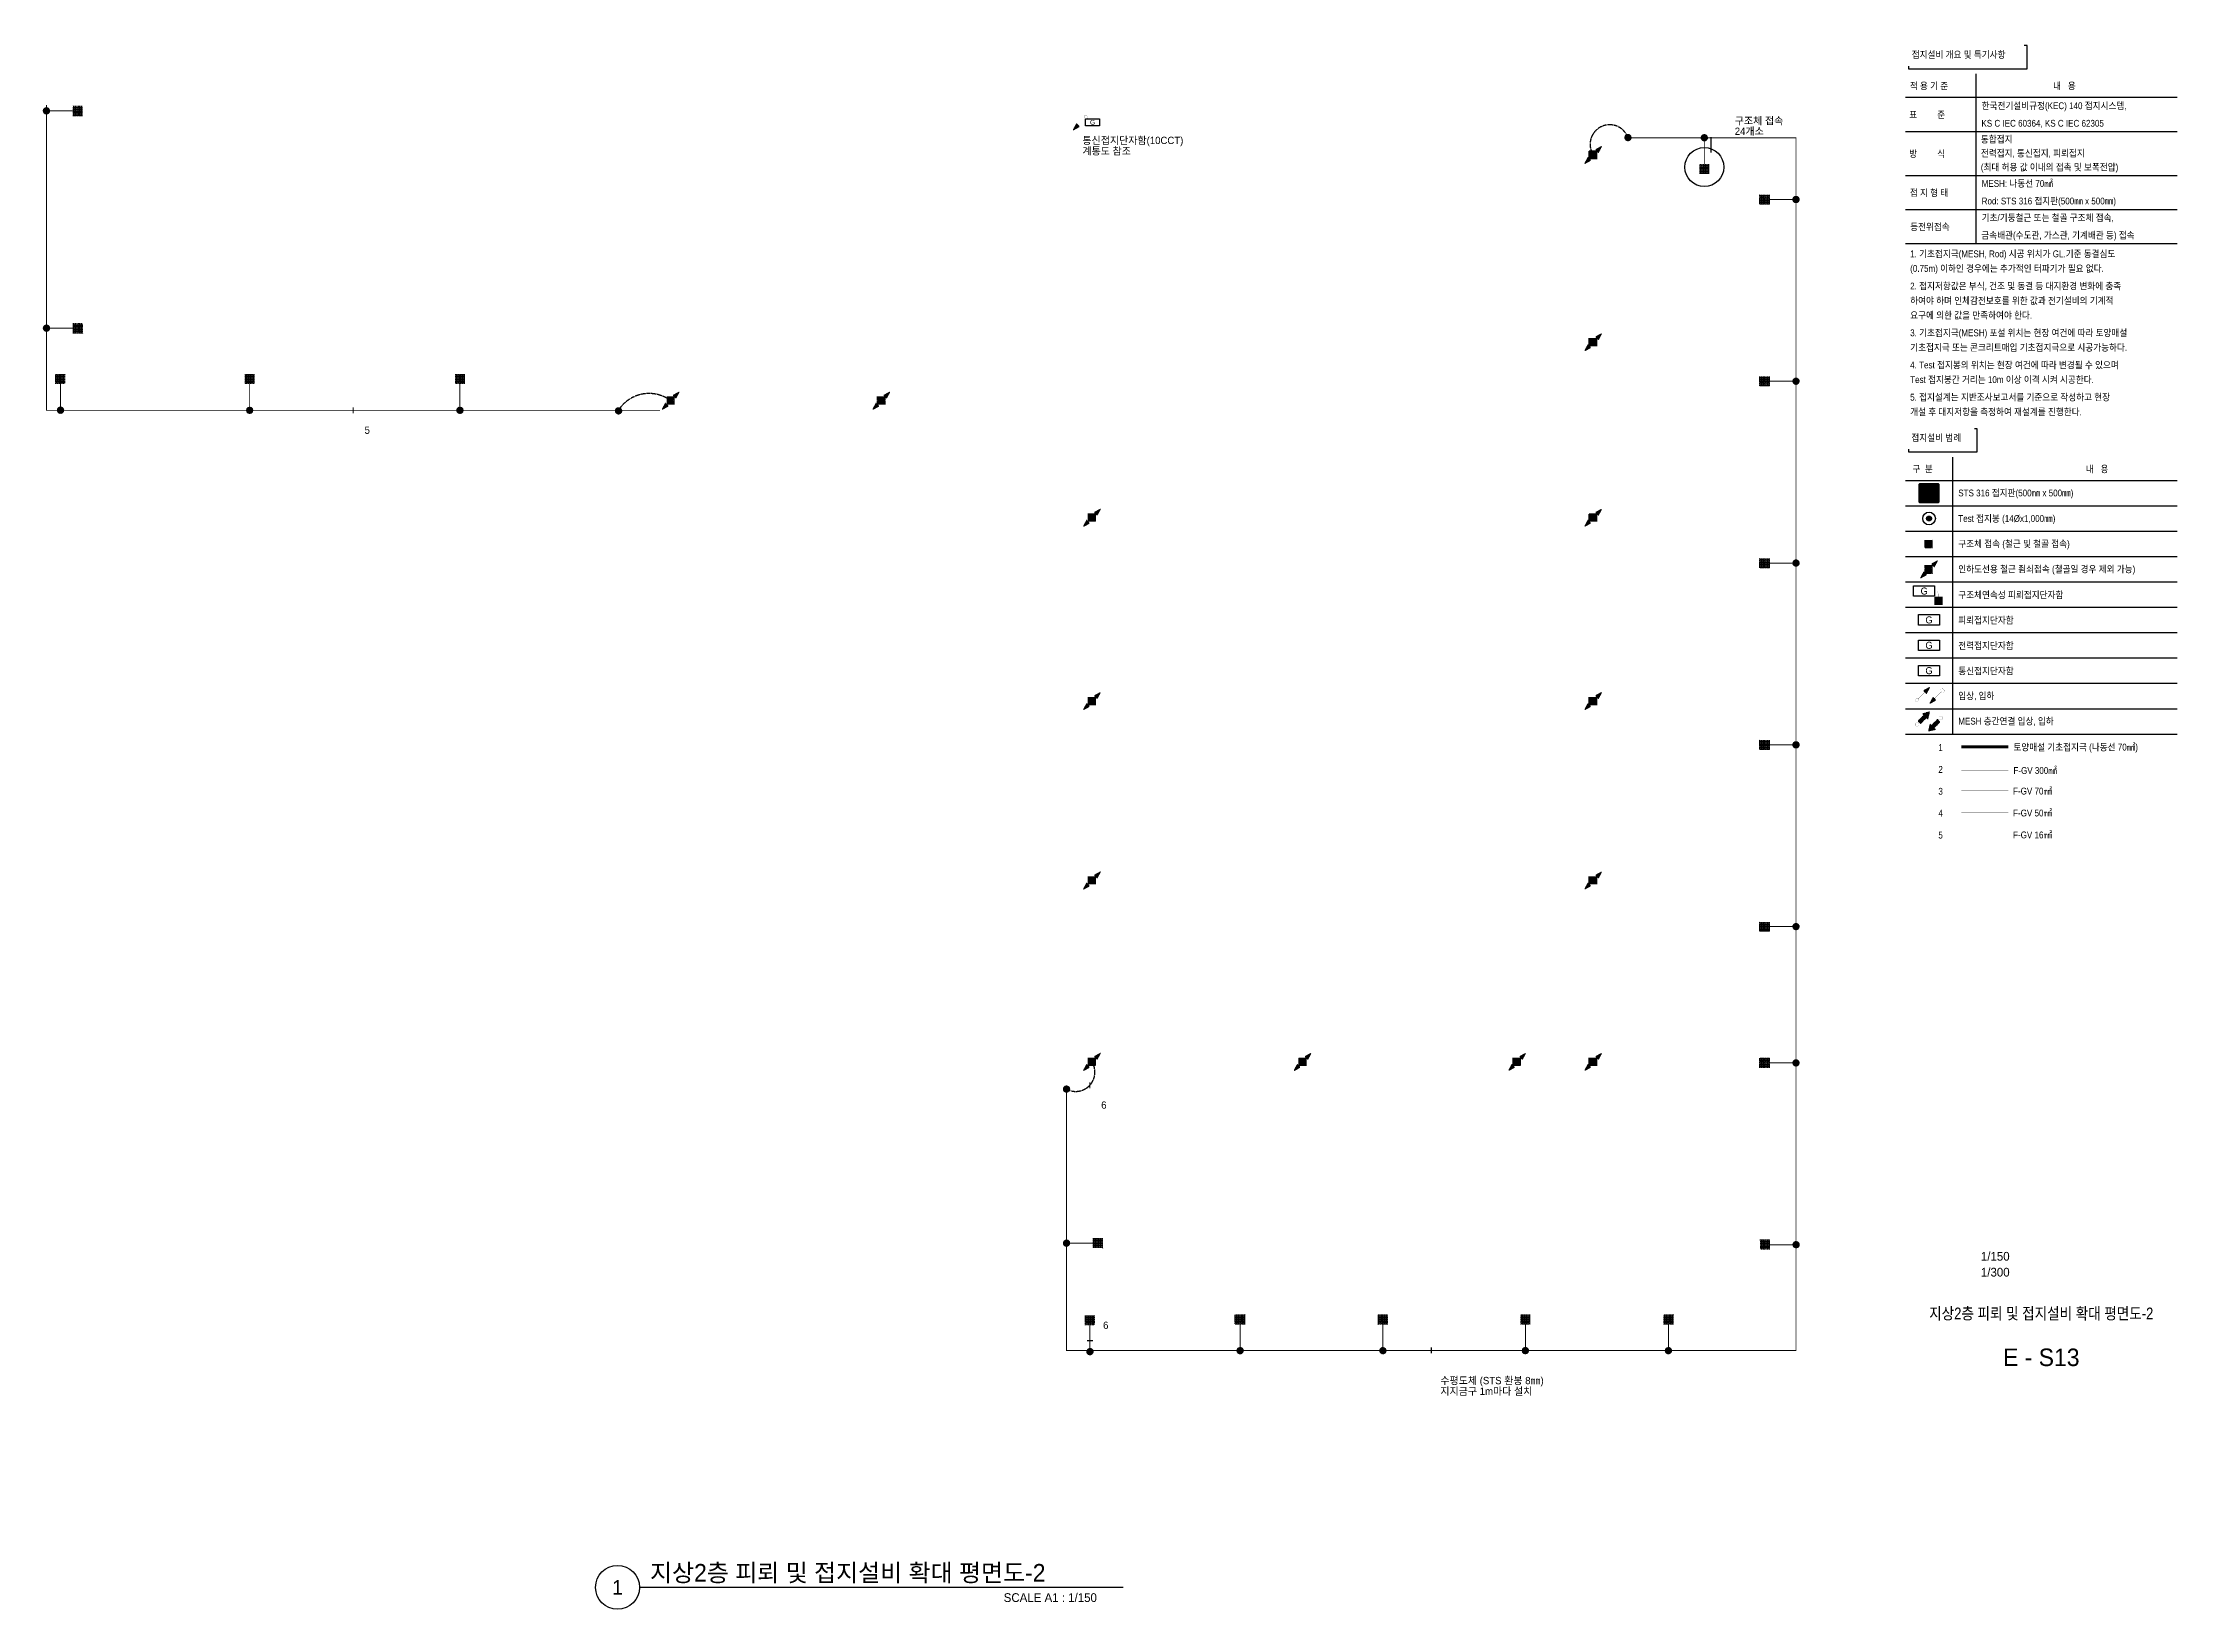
# Model space of a CAD drawing. Header units: millimetres. Extents: x 84495 to 502050, y -708375 to 1238700.
# Drawn here: x 392605 to 502050, y -173775 to -93450 of the extents above; entities that cross this region are included whole.
import ezdxf
from ezdxf.enums import TextEntityAlignment as Align

# ---------------------------------------------------------------- set-up
doc = ezdxf.new("R2010")
doc.units = ezdxf.units.MM
doc.header["$LTSCALE"] = 150
doc.set_wipeout_variables(frame=1)
for name, pattern in [('AM_ISO09W050', [22.5, 12, -1.5, 3, -1.5, 3, -1.5]), ('C2', [18.5, 13.5, -2, 1, -2]), ('HID', [2.3, 1.5, -0.8]), ('HIDDEN', [0.375, 0.25, -0.125])]:
    doc.linetypes.add(name, pattern=pattern)
doc.layers.get('0').update_dxf_attribs({"lineweight": 0})
for name, color, linetype in [('------99 Grounding and Lightning', 3, 'Continuous'), ('------99 Grounding and Lightning_Roof', 2, 'Continuous'), ('------99 Grounding_Grounding Terminal Board_E', 3, 'Continuous'), ('------99 Grounding_Grounding Terminal Board_T', 2, 'Continuous'), ('------99 Grounding_Mesh', 6, 'Continuous'), ('-----09 E-WIRE-GV', 2, 'Continuous'), ('-----20 General Symbol', 3, 'Continuous'), ('-----29 Cable Schedule', 1, 'Continuous'), ('-----29 Indicator', 1, 'Continuous'), ('-----30 Text', 2, 'Continuous'), ('-----41 Drawing Title', 2, 'Continuous'), ('-----42 Drawing Number', 2, 'Continuous'), ('-----43 Drawing Scale', 3, 'Continuous')]:
    doc.layers.add(name, color=color, linetype=linetype)
doc.styles.add('ELEC', font='')
doc.styles.get('ELEC').set_extended_font_data('Dotum')
pattern_1 = [(180, (845852.563, 610254.6404), (-1e-14, -6.25), [])]

# ---------------------------------------------------------------- blocks, each defined once
blk = doc.blocks.new('STS 316 접지판')
blk.add_wipeout([(-254, -276), (-270, -270), (-276, -254), (-276, 254), (-270, 270), (-254, 276), (254, 276), (270, 270), (276, 254), (276, -254), (270, -270), (254, -276)])
h = blk.add_hatch(color=256)
h.dxf.hatch_style = 1
h.set_gradient(color1=(132, 132, 132), color2=(214, 214, 214), tint=1, name='SPHERICAL')
edge = h.paths.add_edge_path()
edge.add_line((-254, 276), (254, 276))
edge.add_arc((254, 254), 22.1, 0, 90, ccw=False)
edge.add_line((276, 254), (276, -254))
edge.add_arc((254, -254), 22.1, 270, 360, ccw=False)
edge.add_line((254, -276), (-254, -276))
edge.add_arc((-254, -254), 22.1, 180, 270, ccw=False)
edge.add_line((-276, -254), (-276, 254))
edge.add_arc((-254, 254), 22.1, 90, 180, ccw=False)
h.paths.add_polyline_path([(-169, 221), (169, 221, -0.668179), (173, 212), (-165, 212, -1.496606)], flags=16)
h.paths.add_polyline_path([(221, 169), (221, -169, -0.668179), (212, -173), (212, 165, -1.496606)], flags=16)
h.paths.add_polyline_path([(-173, -212), (165, -212, -1.496606), (169, -221), (-169, -221, -0.668179)], flags=16)
h.paths.add_polyline_path([(-221, 169, 0.022626), (-52, 0, 1.473564), (-43, 4, 0.045564)], flags=16)
h = blk.add_hatch(color=256)
h.set_gradient(color1=(255, 255, 255), tint=1, name='SPHERICAL')
edge = h.paths.add_edge_path()
edge.add_arc((-232, 232), 22.1, 0, 360)
edge = h.paths.add_edge_path()
edge.add_arc((-78, 249), 16.6, 0, 360)
edge = h.paths.add_edge_path()
edge.add_arc((78, 249), 16.6, 0, 360)
edge = h.paths.add_edge_path()
edge.add_arc((232, 232), 22.1, 0, 360)
edge = h.paths.add_edge_path()
edge.add_arc((249, -77), 16.6, 0, 360)
edge = h.paths.add_edge_path()
edge.add_arc((249, 77), 16.6, 0, 360)
edge = h.paths.add_edge_path()
edge.add_arc((-78, -249), 16.6, 0, 360)
edge = h.paths.add_edge_path()
edge.add_arc((78, -249), 16.6, 0, 360)
edge = h.paths.add_edge_path()
edge.add_arc((232, -232), 22.1, 0, 360)
edge = h.paths.add_edge_path()
edge.add_arc((-232, -232), 22.1, 0, 360)
edge = h.paths.add_edge_path()
edge.add_arc((-249, -77), 16.6, 0, 360)
edge = h.paths.add_edge_path()
edge.add_arc((-249, 77), 16.6, 0, 360)
edge = h.paths.add_edge_path()
edge.add_arc((0, 0), 22.1, 0, 360)
h = blk.add_hatch(color=256)
h.set_gradient(color1=(255, 255, 255), tint=1, name='SPHERICAL')
edge = h.paths.add_edge_path()
edge.add_arc((-249, -77), 16.6, 0, 360)
edge = h.paths.add_edge_path()
edge.add_arc((-249, 77), 16.6, 0, 360)
edge = h.paths.add_edge_path()
edge.add_arc((-232, 232), 22.1, 0, 360)
edge = h.paths.add_edge_path()
edge.add_arc((-78, 249), 16.6, 0, 360)
edge = h.paths.add_edge_path()
edge.add_arc((78, 249), 16.6, 0, 360)
edge = h.paths.add_edge_path()
edge.add_arc((0, 0), 22.1, 0, 360)
edge = h.paths.add_edge_path()
edge.add_arc((232, 232), 22.1, 0, 360)
h = blk.add_hatch(color=256)
h.set_gradient(color1=(132, 132, 132), one_color=1, tint=1, name='SPHERICAL')
edge = h.paths.add_edge_path()
edge.add_arc((0, 0), 22.1, 0, 360)
for points in [[(-254, 276), (254, 276, -0.414214), (276, 254), (276, -254, -0.414214), (254, -276), (-254, -276, -0.414214), (-276, -254), (-276, 254, -0.414214), (-254, 276, 0.033225)], [(-221, -169), (-221, 169, -0.668179), (-212, 173), (-43, 4, -0.414214), (-43, -4), (-212, -173, -0.668179), (-221, -169, -0.016281)], [(-169, 221), (169, 221, -0.668179), (173, 212), (4, 43, -0.414214), (-4, 43), (-173, 212, -0.668179), (-169, 221, -0.016281)], [(221, -169), (221, 169, 0.668179), (212, 173), (43, 4, 0.414214), (43, -4), (212, -173, 0.668179), (221, -169, 0.016281)], [(-169, -221), (169, -221, 0.668179), (173, -212), (4, -43, 0.414214), (-4, -43), (-173, -212, 0.668179), (-169, -221, 0.016281)]]:
    blk.add_lwpolyline(points, format="xyb")
for centre, radius in [((-249, 77), 16.6), ((-232, 232), 22.1), ((-78, 249), 16.6), ((0, 0), 22.1), ((78, 249), 16.6), ((232, 232), 22.1), ((249, 77), 16.6), ((-249, -77), 16.6), ((-232, -232), 22.1), ((-78, -249), 16.6), ((78, -249), 16.6), ((232, -232), 22.1), ((249, -77), 16.6)]:
    blk.add_circle(centre, radius)
blk = doc.blocks.new('구조체접속')
h = blk.add_hatch()
h.set_pattern_fill('ANGLE', color=1, scale=200)
h.set_pattern_definition([(0, (0, 0), (0, 55), [40, -15]), (90, (0, 0), (-55, 3e-15), [40, -15])])
h.paths.add_polyline_path([(168, 168), (-168, 168), (-168, -168), (168, -168)])
at = {"color": 1}
for p, q in [((166, 168), (168, 166)), ((-168, -166), (-166, -168))]:
    blk.add_line(p, q, dxfattribs=at)
at = {"color": 1, "const_width": 2}
blk.add_lwpolyline([(168, 168), (-168, 168), (-168, -168), (168, -168)], close=True, dxfattribs=at)
blk = doc.blocks.new("'인하도선용 수직철근 또는 철골")
h = blk.add_hatch()
h.set_pattern_fill('ANSI31', color=256, scale=50, angle=135)
h.set_pattern_definition(pattern_1)
h.paths.add_polyline_path([(291, 293), (180, 89), (88, 181)])
h = blk.add_hatch()
h.set_pattern_fill('ANSI31', color=256, scale=50, angle=135)
h.set_pattern_definition(pattern_1)
h.paths.add_polyline_path([(-291, -293), (-180, -89), (-88, -181)])
at = {"const_width": 3.93}
for points in [[(293, 293), (181, 88), (88, 181), (293, 293)], [(-293, -293), (-181, -88), (-88, -181), (-293, -293)]]:
    blk.add_lwpolyline(points, dxfattribs=at)
at = {"xscale": 0.8, "yscale": 0.8, "zscale": 0.8}
blk.add_blockref('구조체접속', (0, 0), dxfattribs=at)
blk = doc.blocks.new('입상입하1')
h = blk.add_hatch()
h.set_pattern_fill('ANSI31', color=256, scale=50, angle=135)
h.set_pattern_definition([(180, (845993.8846, 610394.13), (-1e-14, -6.25), [])])
h.paths.add_polyline_path([(432, 432), (321, 228), (229, 321)])
at = {"const_width": 3.93}
blk.add_lwpolyline([(0, 61, -1), (0, -61, -1), (0, 61)], format="xyb", dxfattribs=at)
for points in [[(43, 43), (275, 275)], [(434, 433), (322, 227), (229, 321), (434, 433)]]:
    blk.add_lwpolyline(points, dxfattribs=at)
blk = doc.blocks.new('입상입하2')
h = blk.add_hatch()
h.set_pattern_fill('ANSI31', color=256, scale=100, angle=135)
h.set_pattern_definition([(180, (0, 0), (-2e-14, -12.5), [])])
h.paths.add_polyline_path([(326, 242), (377, 192), (433, 433), (192, 377), (242, 326), (39, 124), (124, 39)])
at = {"const_width": 3.93}
blk.add_lwpolyline([(0, 61, -1), (0, -61, -1), (0, 61)], format="xyb", dxfattribs=at)
blk.add_lwpolyline([(377, 192), (326, 242), (124, 39), (39, 124), (242, 326), (192, 377), (433, 433)], close=True, dxfattribs=at)
blk = doc.blocks.new('A$Cbdca0f5f')
at = {"color": 0}
blk.add_lwpolyline([(-360, -360), (-360, 0), (360, 0), (360, -360)], close=True, dxfattribs=at)
at = {"color": 0, "style": 'ELEC'}
blk.add_text('G', height=240, dxfattribs=at).set_placement((0, -180), align=Align.MIDDLE)
blk = doc.blocks.new('구조체연속성 TEST 단자함')
at = {"const_width": 2}
blk.add_lwpolyline([(491, -200), (491, -100, 0.414214), (391, 0), (360, 0)], format="xyb", dxfattribs=at)
at = {"layer": '------99 Grounding_Grounding Terminal Board_E'}
blk.add_blockref('A$Cbdca0f5f', (0, 180), dxfattribs=at)
at = {"xscale": 0.8, "yscale": 0.8, "zscale": 0.8}
blk.add_blockref('구조체접속', (491, -334), dxfattribs=at)
blk = doc.blocks.new('접지봉')
at = {"linetype": 'HID', "ltscale": 200}
h = blk.add_hatch(color=256, dxfattribs=at)
h.dxf.hatch_style = 1
edge = h.paths.add_edge_path()
edge.add_arc((0, 0), 102, 0, 360)
blk.add_circle((0, 0), 271)
blk.add_circle((0, 0), 102, dxfattribs=at)
blk = doc.blocks.new('A13')
blk.add_lwpolyline([(-300, 0), (-300, 300), (300, 300), (300, 0)], close=True)
at = {"style": 'ELEC'}
blk.add_text('G', height=200, dxfattribs=at).set_placement((0, 150), align=Align.MIDDLE)
blk = doc.blocks.new('A$C8673a4d5')
blk.add_wipeout([(-32961, -47990), (-32961, -50363), (-32661, -50363), (-32661, -50663), (-25624, -50663), (-25624, -48290), (-25924, -48290), (-25924, -47990)]).dxf.layer = '-----29 Cable Schedule'
blk.add_wipeout([(-32961, -51192), (-5100, -51192), (-5100, -91305), (-32961, -91305)]).dxf.layer = '-----29 Cable Schedule'
at = {"layer": '-----29 Cable Schedule'}
blk.add_lwpolyline([(-32661, -50363), (-32661, -50663), (-25624, -50663), (-25624, -48290), (-25924, -48290)], dxfattribs=at)
blk.add_wipeout([(-32961, -47990), (-25924, -47990), (-25924, -50363), (-32961, -50363)]).dxf.layer = '-----29 Cable Schedule'
at = {"layer": '-----30 Text', "style": 'ELEC', "width": 0.9}
blk.add_text('접지설비 범례', height=700, dxfattribs=at).set_placement((-32369, -49206), align=Align.MIDDLE_LEFT)
blk.add_wipeout([(-32961, -51193), (-5100, -51193), (-5100, -91306), (-32961, -91306)]).dxf.layer = '-----29 Cable Schedule'
at = {"layer": '-----09 E-WIRE-GV', "color": 6, "linetype": 'AM_ISO09W050', "ltscale": 0.5, "const_width": 300}
blk.add_lwpolyline([(-27238, -80908), (-22438, -80908)], dxfattribs=at)
at = {"layer": '-----09 E-WIRE-GV', "color": 1, "linetype": 'C2', "ltscale": 0.5, "const_width": 30}
blk.add_lwpolyline([(-27238, -83304), (-22438, -83304)], dxfattribs=at)
at = {"layer": '-----09 E-WIRE-GV', "color": 3, "linetype": 'C2', "ltscale": 0.5, "const_width": 30}
blk.add_lwpolyline([(-27238, -85417), (-22438, -85417)], dxfattribs=at)
at = {"layer": '-----09 E-WIRE-GV', "color": 4, "linetype": 'C2', "ltscale": 0.5, "const_width": 30}
blk.add_lwpolyline([(-27238, -87664), (-22438, -87664)], dxfattribs=at)
at = {"layer": '-----09 E-WIRE-GV', "color": 2, "linetype": 'C2', "ltscale": 0.5, "const_width": 30}
blk.add_lwpolyline([(-27238, -89912), (-22438, -89912)], dxfattribs=at)
at = {"layer": '-----29 Cable Schedule'}
blk.add_line((-28161, -51193), (-28161, -79593), dxfattribs=at)
for points in [[(-32961, -53593), (-5100, -53593)], [(-32961, -56193), (-5100, -56193)], [(-32961, -58793), (-5100, -58793)], [(-32961, -61393), (-5100, -61393)], [(-32961, -63993), (-5100, -63993)], [(-32961, -66593), (-5100, -66593)], [(-32961, -69193), (-5100, -69193)], [(-32961, -71793), (-5100, -71793)], [(-32961, -74393), (-5100, -74393)], [(-32961, -76993), (-5100, -76993)], [(-32961, -79593), (-5100, -79593)]]:
    blk.add_lwpolyline(points, dxfattribs=at)
at = {"layer": '------99 Grounding and Lightning'}
for name, p, xscale, yscale, zscale in [('구조체접속', (-30561, -60093), 2.4, 2.4, 2.4), ("'인하도선용 수직철근 또는 철골", (-30561, -62693), 3, 3, 3), ('구조체연속성 TEST 단자함', (-31062, -64931), 3, 3, 3)]:
    blk.add_blockref(name, p, dxfattribs=dict(at, xscale=xscale, yscale=yscale, zscale=zscale))
at = {"layer": '------99 Grounding_Grounding Terminal Board_E', "xscale": 3, "yscale": 3, "zscale": 3}
for p in [(-30561, -67353), (-30561, -69953)]:
    blk.add_blockref('A$Cbdca0f5f', p, dxfattribs=at)
at = {"layer": '------99 Grounding_Grounding Terminal Board_T', "xscale": 3.6, "yscale": 3.6, "zscale": 3.6}
blk.add_blockref('A13', (-30561, -73633), dxfattribs=at)
at = {"layer": '-----20 General Symbol', "xscale": 3, "yscale": 3, "zscale": 3}
for name, p in [('입상입하1', (-31786, -76095)), ('입상입하2', (-31798, -78616))]:
    blk.add_blockref(name, p, dxfattribs=at)
at = {"layer": '-----20 General Symbol', "xscale": 3, "yscale": 3, "zscale": 3, "rotation": 179.9999999997969}
for name, p in [('입상입하1', (-29184, -75140)), ('입상입하2', (-29324, -77969))]:
    blk.add_blockref(name, p, dxfattribs=at)
at = {"layer": '-----30 Text', "style": 'ELEC', "width": 0.9}
for s, p in [('내   용', (-14473, -52422)), ('STS 316 접지판(500㎜ x 500㎜)', (-27561, -54875)), ('Test 접지봉 (14Øx1,000㎜)', (-27561, -57493)), ('구조체 접속 (철근 및 철골 접속)', (-27561, -60083)), ('인하도선용 철근 죔쇠접속 (철골일 경우 제외 가능)', (-27561, -62683)), ('구조체연속성 피뢰접지단자함', (-27561, -65331)), ('피뢰접지단자함', (-27561, -67931)), ('전력접지단자함', (-27561, -70531)), ('통신접지단자함', (-27561, -73131)), ('입상, 입하', (-27561, -75675)), ('MESH 층간연결 입상, 입하', (-27561, -78275)), ('토양매설 기초접지극 (나동선 70㎟)', (-21904, -80938)), ('F-GV 300㎟ ', (-21904, -83333)), ('F-GV 70㎟', (-21940, -85447)), ('F-GV 50㎟', (-21940, -87694)), ('F-GV 16㎟', (-21940, -89941))]:
    blk.add_text(s, height=700, dxfattribs=at).set_placement(p, align=Align.MIDDLE_LEFT)
for points, layer in [([(-32961, -11903), (-5100, -11903), (-5100, -47690), (-32961, -47690)], '-----29 Cable Schedule'), ([(-30090, -83689), (-30090, -82716), (-29247, -82229), (-28404, -82716), (-28404, -83689), (-29247, -84176)], '-----29 Indicator'), ([(-30090, -90431), (-30090, -89457), (-29247, -88970), (-28404, -89457), (-28404, -90431), (-29247, -90917)], '-----29 Indicator')]:
    blk.add_wipeout(points).dxf.layer = layer
at = {"layer": '------99 Grounding_Mesh', "xscale": 3.6, "yscale": 3.6, "zscale": 3.6}
blk.add_blockref('STS 316 접지판', (-30561, -54893), dxfattribs=at)
for points, layer in [([(-32961, -11903), (-5100, -11903), (-5100, -47690), (-32961, -47690)], '-----29 Cable Schedule'), ([(-30090, -81442), (-30090, -80468), (-29247, -79982), (-28404, -80468), (-28404, -81442), (-29247, -81929)], '-----29 Indicator'), ([(-30090, -88183), (-30090, -87210), (-29247, -86723), (-28404, -87210), (-28404, -88183), (-29247, -88670)], '-----29 Indicator')]:
    blk.add_wipeout(points).dxf.layer = layer
at = {"layer": '-----29 Cable Schedule'}
for points in [[(-32961, -14303), (-5100, -14303)], [(-32961, -17803), (-5100, -17803)], [(-32961, -22303), (-5100, -22303)], [(-32961, -25803), (-5100, -25803)], [(-32961, -29303), (-5100, -29303)]]:
    blk.add_lwpolyline(points, dxfattribs=at)
at = {"layer": '------99 Grounding and Lightning', "xscale": 2.4, "yscale": 2.4, "zscale": 2.4}
blk.add_blockref('접지봉', (-30561, -57493), dxfattribs=at)
at = {"layer": '-----30 Text', "style": 'ELEC', "width": 0.9}
for s, p in [('적 용 기 준', (-32525, -13133)), ('내   용', (-17834, -13133)), ('한국전기설비규정(KEC) 140 접지시스템,', (-25161, -15165)), ('표         준', (-32594, -16073)), ('KS C IEC 60364, KS C IEC 62305', (-25182, -16965)), ('방         식', (-32594, -20083)), ('통합접지', (-25245, -18609)), ('전력접지, 통신접지, 피뢰접지 ', (-25245, -20036)), ('(최대 허용 값 이내의 접촉 및 보폭전압)', (-25245, -21462)), ('접 지 형 태', (-32525, -24091)), ('MESH: 나동선 70㎟', (-25161, -23136)), ('기초/기둥철근 또는 철골 구조체 접속,', (-25161, -26644)), ('Rod: STS 316 접지판(500㎜ x 500㎜)', (-25161, -24936)), ('등전위접속', (-32491, -27583)), ('금속배관(수도관, 가스관, 기계배관 등) 접속', (-25197, -28444)), ('1. 기초접지극(MESH, Rod) 시공 위치가 GL.기준 동결심도', (-32491, -30353)), ('(0.75m) 이하인 경우에는 추가적인 터파기가 필요 없다.', (-32491, -31853)), ('하여야 하며 인체감전보호를 위한 값과 전기설비의 기계적 ', (-32491, -35153)), ('2. 접지저항값은 부식, 건조 및 동결 등 대지환경 변화에 충족', (-32491, -33653)), ('요구에 의한 값을 만족하여야 한다.', (-32491, -36653)), ('3. 기초접지극(MESH) 포설 위치는 현장 여건에 따라 토양매설', (-32491, -38453)), ('4. Test 접지봉의 위치는 현장 여건에 따라 변경될 수 있으며', (-32491, -41753)), ('기초접지극 또는 콘크리트매입 기초접지극으로 시공가능하다.', (-32491, -39953)), ('Test 접지봉간 거리는 10m 이상 이격 시켜 시공한다.', (-32491, -43253)), ('5. 접지설계는 지반조사보고서를 기준으로 작성하고 현장 ', (-32491, -45053)), ('개설 후 대지저항을 측정하여 재설계를 진행한다.', (-32491, -46553)), ('구  분', (-32253, -52408)), ('1', (-29603, -80979)), ('5', (-29603, -89960))]:
    blk.add_text(s, height=700, dxfattribs=at).set_placement(p, align=Align.MIDDLE_LEFT)
for points, layer in [([(-32961, -8700), (-32961, -11074), (-32661, -11074), (-32661, -11374), (-20506, -11374), (-20506, -9000), (-20806, -9000), (-20806, -8700)], '-----29 Cable Schedule'), ([(-30090, -85936), (-30090, -84963), (-29247, -84476), (-28404, -84963), (-28404, -85936), (-29247, -86423)], '-----29 Indicator')]:
    blk.add_wipeout(points).dxf.layer = layer
at = {"layer": '-----29 Cable Schedule'}
blk.add_lwpolyline([(-32661, -11074), (-32661, -11374), (-20506, -11374), (-20506, -9000), (-20806, -9000)], dxfattribs=at)
at = {"layer": '-----30 Text', "style": 'ELEC', "width": 0.9}
for s, p in [('2', (-29603, -83226)), ('3', (-29603, -85465)), ('4', (-29603, -87713))]:
    blk.add_text(s, height=700, dxfattribs=at).set_placement(p, align=Align.MIDDLE_LEFT)
blk.add_wipeout([(-32961, -8700), (-20806, -8700), (-20806, -11074), (-32961, -11074)]).dxf.layer = '-----29 Cable Schedule'
at = {"layer": '-----29 Cable Schedule'}
blk.add_lwpolyline([(-25761, -11903), (-25761, -29303)], dxfattribs=at)
at = {"layer": '-----30 Text', "style": 'ELEC', "width": 0.9}
blk.add_text('접지설비 개요 및 특기사항', height=700, dxfattribs=at).set_placement((-32331, -9925), align=Align.MIDDLE_LEFT)
blk = doc.blocks.new('접속점 (본딩)')
h = blk.add_hatch(color=256)
h.dxf.hatch_style = 1
h.paths.add_polyline_path([(125, 0, 1), (-125, 0, 1)])
at = {"const_width": 2}
for points in [[(125, 0, 1), (-125, 0)], [(125, 0, -1), (-125, 0)]]:
    blk.add_lwpolyline(points, format="xyb", dxfattribs=at)

msp = doc.modelspace()

# ---------------------------------------------------------------- linework, layer by layer
at = {"layer": '------99 Grounding and Lightning_Roof', "color": 2, "linetype": 'HIDDEN', "ltscale": 10, "const_width": 50, "elevation": 0}
for points in [[(392800, -96650), (392800, -112300), (424250, -112300)], [(473888, -98325), (482500, -98325), (482500, -160500), (445100, -160500), (445098, -147098)]]:
    msp.add_lwpolyline(points, dxfattribs=at)
at = {"layer": '-----09 E-WIRE-GV', "color": 4, "linetype": 'C2', "ltscale": 0.1, "const_width": 50}
for points in [[(392795, -96945), (394146, -96945)], [(392800, -108085), (394151, -108085)], [(393519, -112295), (393519, -110944)], [(403217, -112300), (403217, -110949)], [(414000, -112300), (414000, -110949)]]:
    msp.add_lwpolyline(points, dxfattribs=at)
at = {"layer": '-----09 E-WIRE-GV', "color": 4, "linetype": 'C2', "ltscale": 0.1, "const_width": 50, "elevation": 0}
for points in [[(477800, -98325), (477800, -99676)], [(482500, -101490), (481149, -101490)], [(482500, -110810), (481149, -110810)], [(482500, -120130), (481149, -120130)], [(482500, -129450), (481149, -129450)], [(482500, -138770), (481149, -138770)], [(482500, -145760), (481149, -145760)], [(445099, -155000), (446450, -155000)], [(482507, -155080), (481156, -155080)], [(446300, -160563), (446300, -159212)], [(454000, -160513), (454000, -159162)], [(461320, -160513), (461320, -159162)], [(468623, -160513), (468623, -159162)], [(475960, -160513), (475960, -159162)]]:
    msp.add_lwpolyline(points, dxfattribs=at)
at = {"layer": '-----09 E-WIRE-GV', "color": 4, "linetype": 'C2', "ltscale": 0.1}
for centre, radius, start, end in [((472945, -98661), 1002, 19.59394, 212.5473), ((423694, -113307), 1869, 53.73764, 147.39407), ((445569, -146233), 987, 241.49814, 32.66642)]:
    msp.add_arc(centre, radius, start, end, dxfattribs=at)
at = {"layer": '-----29 Indicator', "elevation": 0}
for points in [[(408909, -113313, 0, 0, 0), (408525, -113313, 0, 0, 0), (408525, -112450, 64.2, 64.2, 0), (408525, -112150, 0, 0, 0)], [(446676, -147918, 0, 0, 0), (446292, -147918, 0, 0, 0), (446292, -147055, 64.2, 64.2, 0), (446292, -146755, 0, 0, 0)], [(447124, -159616, 0, 0, 0), (447124, -160000, 0, 0, 0), (446450, -160000, 64.2, 64.2, 0), (446150, -160000, 0, 0, 0)]]:
    msp.add_lwpolyline(points, format="xyseb", dxfattribs=at)
at = {"layer": '-----29 Indicator'}
msp.add_circle((477800, -99828), 1000, dxfattribs=at)
at = {"layer": '-----41 Drawing Title', "color": 7}
msp.add_line((447998, -172650), (423202, -172650), dxfattribs=at)
msp.add_circle((422077, -172650), 1125, dxfattribs=at)

# ---------------------------------------------------------------- block references
at = {"layer": '------99 Grounding and Lightning', "xscale": 1.5, "yscale": 1.5, "zscale": 1.5}
for name, p, rotation in [('접속점 (본딩)', (392795, -96945), 269.9999999999999), ('구조체접속', (394398, -96945), 269.9999999999999), ('접속점 (본딩)', (473884, -98313), 89.99999999999999), ('접속점 (본딩)', (477800, -98325), 180), ('구조체접속', (477800, -99928), 180), ('구조체접속', (480897, -101490), 89.99999999999999), ('접속점 (본딩)', (482500, -101490), 89.99999999999999), ('접속점 (본딩)', (392800, -108085), 269.9999999999999), ('구조체접속', (394403, -108085), 269.9999999999999), ('구조체접속', (480897, -110810), 89.99999999999999), ('접속점 (본딩)', (482500, -110810), 89.99999999999999), ('접속점 (본딩)', (422130, -112327), 89.99999999999999), ('구조체접속', (480897, -120130), 89.99999999999999), ('접속점 (본딩)', (482500, -120130), 89.99999999999999), ('구조체접속', (480897, -129450), 89.99999999999999), ('접속점 (본딩)', (482500, -129450), 89.99999999999999), ('구조체접속', (480897, -138770), 89.99999999999999), ('접속점 (본딩)', (482500, -138770), 89.99999999999999), ('구조체접속', (480897, -145760), 89.99999999999999), ('접속점 (본딩)', (482500, -145760), 89.99999999999999), ('접속점 (본딩)', (445098, -147100), 89.99999999999999), ('접속점 (본딩)', (445099, -155000), 269.9999999999999), ('구조체접속', (446702, -155000), 269.9999999999999), ('구조체접속', (480904, -155080), 89.99999999999999), ('접속점 (본딩)', (482507, -155080), 89.99999999999999)]:
    msp.add_blockref(name, p, dxfattribs=dict(at, rotation=rotation))
for name, p in [("'인하도선용 수직철근 또는 철골", (472100, -99200)), ("'인하도선용 수직철근 또는 철골", (472100, -108800)), ('구조체접속', (393519, -110692)), ('구조체접속', (403217, -110697)), ('구조체접속', (414000, -110697)), ("'인하도선용 수직철근 또는 철골", (424800, -111800)), ("'인하도선용 수직철근 또는 철골", (435600, -111800)), ('접속점 (본딩)', (393519, -112295)), ('접속점 (본딩)', (403217, -112300)), ('접속점 (본딩)', (414000, -112300)), ("'인하도선용 수직철근 또는 철골", (446400, -117800)), ("'인하도선용 수직철근 또는 철골", (472100, -117800)), ("'인하도선용 수직철근 또는 철골", (446400, -127200)), ("'인하도선용 수직철근 또는 철골", (472100, -127200)), ("'인하도선용 수직철근 또는 철골", (446400, -136400)), ("'인하도선용 수직철근 또는 철골", (472100, -136400)), ("'인하도선용 수직철근 또는 철골", (446400, -145700)), ("'인하도선용 수직철근 또는 철골", (457200, -145700)), ("'인하도선용 수직철근 또는 철골", (468200, -145700)), ("'인하도선용 수직철근 또는 철골", (472100, -145700)), ('구조체접속', (454000, -158910)), ('구조체접속', (461320, -158910)), ('구조체접속', (468623, -158910)), ('구조체접속', (475960, -158910)), ('구조체접속', (446300, -158960)), ('접속점 (본딩)', (446300, -160563)), ('접속점 (본딩)', (454000, -160513)), ('접속점 (본딩)', (461320, -160513)), ('접속점 (본딩)', (468623, -160513)), ('접속점 (본딩)', (475960, -160513))]:
    msp.add_blockref(name, p, dxfattribs=at)
at = {"layer": '------99 Grounding_Grounding Terminal Board_T', "xscale": 1.2, "yscale": 1.2, "zscale": 1.2}
msp.add_blockref('A13', (446431, -97710), dxfattribs=at)
at = {"layer": '-----20 General Symbol', "xscale": 1.5, "yscale": 1.5, "zscale": 1.5, "rotation": 180}
msp.add_blockref('입상입하1', (446092, -97258), dxfattribs=at)
at = {"layer": '-----29 Cable Schedule', "xscale": 0.5, "yscale": 0.5, "zscale": 0.5}
msp.add_blockref('A$C8673a4d5', (504600, -89100), dxfattribs=at)

# ---------------------------------------------------------------- texts
at = {"layer": '-----41 Drawing Title', "style": 'ELEC', "width": 0.85}
msp.add_text('지상2층 피뢰 및 접지설비 확대 평면도-2', height=600, dxfattribs=at).set_placement((495075, -158605), align=Align.MIDDLE_CENTER)
at = {"layer": '-----41 Drawing Title', "color": 2, "style": 'ELEC'}
msp.add_text('지상2층 피뢰 및 접지설비 확대 평면도-2', height=900, dxfattribs=at).set_placement((423742, -172350))
at = {"layer": '-----41 Drawing Title', "color": 7, "style": 'ELEC'}
msp.add_text('1', height=750, dxfattribs=at).set_placement((422077, -172650), align=Align.MIDDLE)
at = {"layer": '-----41 Drawing Title', "style": 'ELEC'}
msp.add_text('SCALE A1 : 1/150', height=450, dxfattribs=at).set_placement((446656, -173400), align=Align.RIGHT)
at = {"layer": '-----42 Drawing Number', "style": 'ELEC'}
msp.add_text('E - S13', height=900, dxfattribs=at).set_placement((495075, -160855), align=Align.MIDDLE_CENTER)
at = {"layer": '-----43 Drawing Scale', "style": 'ELEC'}
for s, p in [('1/150', (491980, -155900)), ('1/300', (491980, -156715))]:
    msp.add_text(s, height=450, dxfattribs=at).set_placement(p)

# ---------------------------------------------------------------- wipeouts: each hides what was drawn before it
msp.add_wipeout([(464184, -161706), (470109, -161706), (470109, -162893), (464184, -162893)]).dxf.layer = '-----29 Indicator'

# ---------------------------------------------------------------- next in the draw order: linework, layer by layer
at = {"layer": '-----29 Indicator', "elevation": 0}
msp.add_lwpolyline([(464184, -162299, 0, 0, 0), (463800, -162299, 0, 0, 0), (463800, -160650, 64.2, 64.2, 0), (463800, -160350, 0, 0, 0)], format="xyseb", dxfattribs=at)

# ---------------------------------------------------------------- next in the draw order: texts
at = {"layer": '-----30 Text', "style": 'ELEC'}
for s, p in [('수평도체 (STS 환봉 8㎜)', (464265, -162046)), ('지지금구 1m마다 설치', (464265, -162592))]:
    msp.add_text(s, height=375, dxfattribs=at).set_placement(p, align=Align.MIDDLE_LEFT)

# ---------------------------------------------------------------- next in the draw order: wipeouts: each hides what was drawn before it
for points in [[(479297, -97143), (482209, -97143), (482209, -98277), (479297, -98277)], [(408909, -113516), (408909, -113111), (409261, -112908), (409612, -113111), (409612, -113516), (409261, -113719)], [(446676, -148121), (446676, -147715), (447028, -147513), (447379, -147715), (447379, -148121), (447028, -148324)], [(446773, -159413), (446773, -159007), (447124, -158804), (447475, -159007), (447475, -159413), (447124, -159616)]]:
    msp.add_wipeout(points).dxf.layer = '-----29 Indicator'
msp.add_wipeout([(445775, -98097), (451685, -98097), (451685, -99347), (445775, -99347)]).translate(0, 0, 0).dxf.layer = '-----29 Indicator'

# ---------------------------------------------------------------- next in the draw order: linework, layer by layer
at = {"layer": '-----29 Indicator', "elevation": 0}
msp.add_lwpolyline([(479297, -97710, 0, 0, 0), (478143, -97710, 0, 0, 0), (478143, -98282, 64.2, 64.2, 0), (478143, -99082, 0, 0, 0)], format="xyseb", dxfattribs=at)

# ---------------------------------------------------------------- next in the draw order: texts
at = {"layer": '-----30 Text', "style": 'ELEC'}
for s, p in [('구조체 접속 ', (479360, -97455, 0)), ('통신접지단자함(10CCT)', (445912, -98459)), ('24개소', (479360, -97990, 0)), ('계통도 참조', (445912, -99004)), ('5', (409110, -113317)), ('6', (446876, -147921)), ('6', (446973, -159213))]:
    msp.add_text(s, height=375, dxfattribs=at).set_placement(p, align=Align.MIDDLE_LEFT)

doc.saveas('drawing.dxf')
